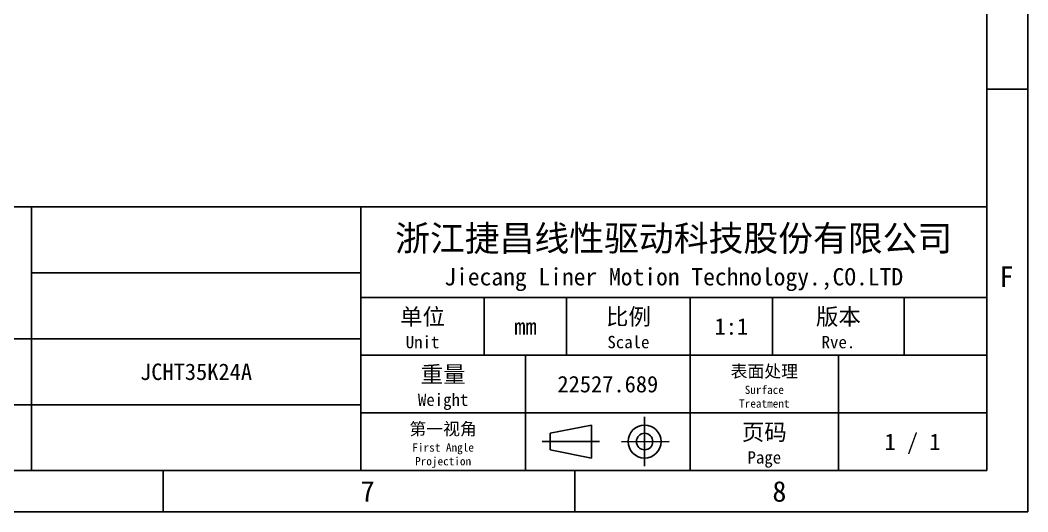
# Model space of a CAD drawing. Extents: x 5 to 415, y 5 to 292.
# Drawn here: x 292.6 to 415, y 5 to 64.7 of the extents above; entities that cross this region are included whole.
import ezdxf

# ---------------------------------------------------------------- set-up
doc = ezdxf.new("R2010")
doc.units = 0
doc.layers.add('DRW0001_DXF_FORMAT', color=7, linetype='CONTINUOUS')
doc.styles.get("Standard").update_dxf_attribs({"font": 'simfang.ttf'})
doc.styles.add('TEXTSTYLE_3', font='simfang.ttf')

msp = doc.modelspace()

# ---------------------------------------------------------------- linework, layer by layer
at = {"layer": 'DRW0001_DXF_FORMAT', "color": 2, "linetype": 'Continuous'}
for p, q in [((415, 5), (415, 292)), ((228, 42), (334, 42)), ((294, 42), (294, 10)), ((334, 42), (410, 42)), ((334, 42), (334, 10)), ((334, 42), (334, 10)), ((410, 42), (410, 10)), ((294, 34), (334, 34)), ((334, 31), (410, 31)), ((349, 31), (349, 24)), ((359, 31), (359, 24)), ((374, 31), (374, 10)), ((384, 31), (384, 24)), ((400, 31), (400, 24)), ((228, 26), (334, 26)), ((334, 24), (410, 24)), ((354, 24), (354, 10)), ((392, 24), (392, 10)), ((228, 18), (334, 18)), ((334, 17), (410, 17)), ((228, 10), (334, 10)), ((334, 10), (410, 10)), ((5, 5), (415, 5))]:
    msp.add_line(p, q, dxfattribs=at)
at = {"layer": 'DRW0001_DXF_FORMAT', "color": 7, "linetype": 'Continuous'}
for p, q in [((410, 10), (410, 287)), ((410, 56.3), (415, 56.3)), ((188, 42), (410, 42)), ((368.464, 16.53), (368.464, 10.53)), ((357.008, 14.53), (362.008, 15.53)), ((362.008, 15.53), (362.008, 11.53)), ((363.008, 13.53), (356.008, 13.53)), ((357.008, 14.53), (357.008, 12.53)), ((371.464, 13.53), (365.656, 13.515)), ((357.008, 12.53), (362.008, 11.53)), ((10, 10), (410, 10)), ((310, 5), (310, 10)), ((360, 5), (360, 10))]:
    msp.add_line(p, q, dxfattribs=at)
for radius in [2, 1]:
    msp.add_circle((368.464, 13.53), radius, dxfattribs=at)

# ---------------------------------------------------------------- texts
at = {"layer": 'DRW0001_DXF_FORMAT', "color": 2, "linetype": 'Continuous'}
for s, insert, char_height, width, attachment_point in [('浙江捷昌线性驱动科技股份有限公司\\P\\H2.1;Jiecang Liner Motion Technology.,CO.LTD', (372, 39.75), 3.1, 72.65625, 2), ('F', (411.557, 34.8), 2.5, 1.83594, 1), ('单位\\P\\H1.5;Unit', (341.5, 29.688), 2, 5.85938, 2), ('比例\\P\\H1.5;Scale', (366.5, 29.688), 2, 5.85938, 2), ('版本\\P\\H1.5;Rve.', (392, 29.688), 2, 5.85938, 2), ('1:1', (379, 28.5), 2, 4.40625, 2), ('mm', (354, 28.5), 2, 2.9375, 2), ('重量\\P\\H1.5;Weight', (344, 22.688), 2, 6.60938, 2), ('表面处理\\P\\H1.0;Surface\\PTreatment', (383, 22.812), 1.5, 8.78906, 2), ('22527.689', (364, 21.5), 2, 13.21875, 2), ('第一视角\\P\\H1.0;First Angle\\PProjection', (344, 15.812), 1.5, 8.78906, 2), ('页码\\P\\H1.5;Page', (383, 15.688), 2, 5.85938, 2), ('1 / 1', (401, 14.5), 2, 7.34375, 2), ('7', (333.983, 8.734), 2.5, 1.83594, 1), ('8', (383.983, 8.734), 2.5, 1.83594, 1)]:
    msp.add_mtext(s, dxfattribs=dict(at, insert=insert, char_height=char_height, width=width, attachment_point=attachment_point))
at = {"layer": 'DRW0001_DXF_FORMAT', "color": 2, "linetype": 'Continuous', "insert": (314, 23), "char_height": 2, "width": 14.6875, "attachment_point": 2, "style": 'TEXTSTYLE_3'}
msp.add_mtext('JCHT35K24A', dxfattribs=at)

doc.saveas('drawing.dxf')
